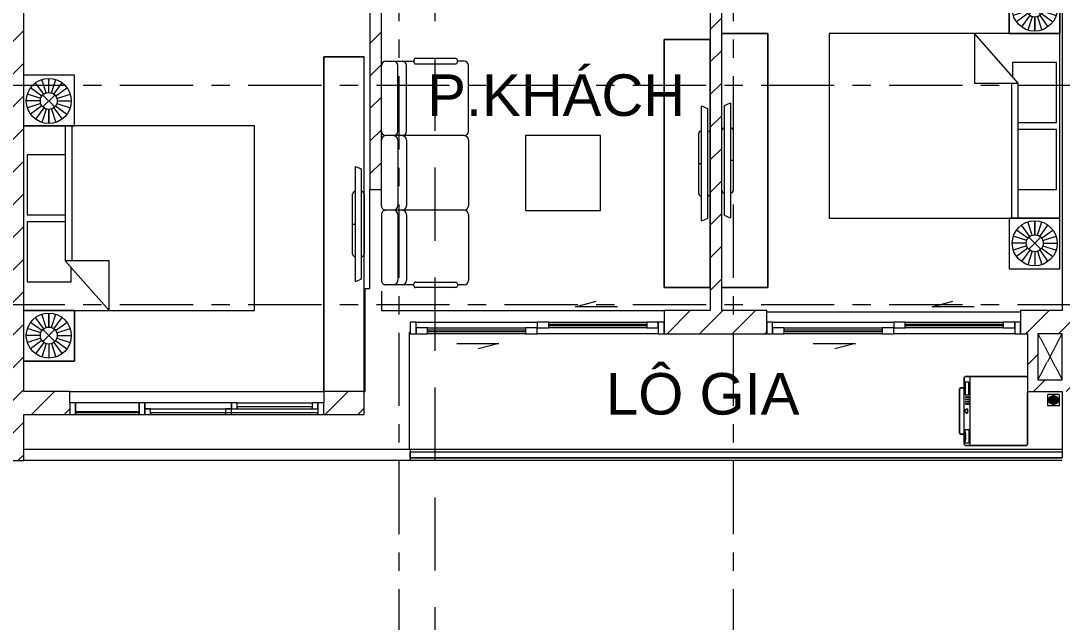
# Model space of a CAD drawing. Header units: millimetres. Extents: x -20144 to 117103, y -11426 to 48263.
# Drawn here: x 13725 to 22751, y 22200 to 27411 of the extents above; entities that cross this region are included whole.
import ezdxf

# ---------------------------------------------------------------- set-up
doc = ezdxf.new("R2010")
doc.units = ezdxf.units.MM
for name, pattern in [('Dash', [6.35, 3.175, -3.175]), ('Dash_2_', [6.35, 3.175, -3.175]), ('Grid Line', [22.225, 12.7, -3.175, 3.175, -3.175]), ('HIDDEN2', [4.7625, 3.175, -1.5875])]:
    doc.linetypes.add(name, pattern=pattern)
for name, color, linetype, lineweight in [('A-DETL-GENF', 31, 'Continuous', 5), ('A-DETL-GENF-HDLN', 161, 'Dash_2_', 5), ('CHU', 181, 'Continuous', 5), ('CUA', 31, 'Continuous', 9), ('HATCH-TUONG', 152, 'Continuous', 9), ('KI-HIEU-1', 151, 'Continuous', 9), ('NET THAY 1', 41, 'Continuous', 5), ('NET-CAT', 3, 'Continuous', 9), ('NET-THAY', 2, 'Continuous', 15), ('THIET BI', 44, 'Continuous', 5), ('THIET-BI', 44, 'Continuous', 5), ('TRUC', 225, 'Continuous', 5)]:
    doc.layers.add(name, color=color, linetype=linetype, lineweight=lineweight)
doc.styles.add('Arial_4', font='arial.ttf', dxfattribs={"height": 360})
pattern_1 = [(45, (0, 0), (-141.4214, 141.4214), [])]

# ---------------------------------------------------------------- blocks, each defined once
blk = doc.blocks.new('CUA LO GIA _LUA_ - CUA LO GIA _LUA_-78615-MẶT BẰNG TẦNG 5 ĐẾN TẦNG 22')
at = {"layer": 'CUA'}
for p, q in [((332.4, 183.9), (511.1, 231.8)), ((697.4, 183.9), (332.4, 183.9)), ((-1050, 100), (-1100, 100)), ((-1100, 100), (-1100, 0)), ((-1050, 0), (-1050, 100)), ((-1050, 100), (0, 100)), ((100, 100), (0, 100)), ((0, 100), (0, 50)), ((100, 50), (100, 100)), ((100, 100), (950, 100)), ((1050, 100), (950, 100)), ((950, 100), (950, 50)), ((1050, 50), (1050, 100)), ((1100, 100), (1050, 100)), ((1050, 100), (1050, 0)), ((1100, 0), (1100, 100)), ((-950, 50), (-1050, 50)), ((-1050, 50), (-1050, 0)), ((-950, 0), (-950, 50)), ((-950, 50), (-100, 50)), ((-100, 30), (-950, 30)), ((-950, 30), (-950, 20)), ((-950, 20), (-100, 20)), ((0, 50), (-100, 50)), ((-100, 50), (-100, 0)), ((-100, 20), (-100, 30)), ((0, 0), (0, 50)), ((0, 50), (100, 50)), ((950, 80), (100, 80)), ((100, 80), (100, 70)), ((100, 70), (950, 70)), ((950, 50), (100, 50)), ((950, 70), (950, 80)), ((950, 50), (1050, 50)), ((-1100, 0), (-1050, 0)), ((-1050, 0), (-950, 0)), ((-100, 0), (-950, 0)), ((-100, 0), (0, 0)), ((1050, 0), (0, 0)), ((1050, 0), (1100, 0)), ((-697.4, -133.9), (-332.4, -133.9)), ((-332.4, -133.9), (-511.1, -181.8))]:
    blk.add_line(p, q, dxfattribs=at)
blk = doc.blocks.new('X-PHONG NGU 2 - X-PHONG NGU 2_Recovery_ 3-60238-MẶT BẰNG TẦNG 5 ĐẾN TẦNG 22')
at = {"layer": 'CUA'}
for p, q in [((-1050, 0), (-1100, 0)), ((-1100, 0), (-1100, -100)), ((-500, 0), (-1050, 0)), ((-1050, 0), (-1050, -75)), ((-1050, -100), (-1050, 0)), ((-500, -75), (-500, 0)), ((-450, 0), (-500, 0)), ((-500, 0), (-500, -100)), ((300, 0), (-450, 0)), ((-450, 0), (-450, -50)), ((-450, -100), (-450, 0)), ((300, -50), (300, 0)), ((350, 0), (300, 0)), ((300, 0), (300, -50)), ((350, -50), (350, 0)), ((350, 0), (1000, 0)), ((1050, 0), (1000, 0)), ((1000, 0), (1000, -50)), ((1100, 0), (1050, 0)), ((1050, 0), (1050, -100)), ((1050, -50), (1050, 0)), ((1100, -100), (1100, 0)), ((-1050, -75), (-500, -75)), ((-500, -85), (-1050, -85)), ((-1050, -85), (-1050, -100)), ((-500, -100), (-500, -85)), ((-450, -50), (300, -50)), ((-400, -50), (-450, -50)), ((-450, -50), (-450, -100)), ((-400, -100), (-400, -50)), ((250, -85), (-400, -85)), ((-400, -85), (-400, -100)), ((300, -50), (250, -50)), ((250, -50), (250, -100)), ((1050, -85), (250, -85)), ((250, -85), (250, -100)), ((250, -100), (250, -85)), ((300, -50), (350, -50)), ((300, -100), (300, -50)), ((1000, -35), (350, -35)), ((350, -35), (350, -50)), ((350, -50), (1000, -50)), ((1000, -50), (1000, -35)), ((1000, -50), (1050, -50)), ((1050, -100), (1050, -85)), ((-1100, -100), (-1050, -100)), ((-1050, -100), (-500, -100)), ((-500, -100), (-450, -100)), ((-450, -100), (-400, -100)), ((-400, -100), (250, -100)), ((250, -100), (1050, -100)), ((250, -100), (300, -100)), ((1050, -100), (1100, -100))]:
    blk.add_line(p, q, dxfattribs=at)
blk = doc.blocks.new('X-GIUONG - X-GIUONG-V55-MẶT BẰNG TẦNG 5 ĐẾN TẦNG 22')
at = {"layer": 'THIET BI', "lineweight": 9}
for p, q in [((-1239, -0.2), (-1239, -439)), ((-1239, -439), (-1239, -0.2)), ((-1059.6, -158.2), (-1131.2, -59.5)), ((-1039.2, -147.8), (-1076.9, -31.8)), ((-1016.6, -144.2), (-1016.6, -22.2)), ((-993.9, -147.8), (-956.3, -31.8)), ((-973.5, -158.2), (-901.9, -59.5)), ((-800, -439), (-800, -0.2)), ((-800, -0.2), (-800, -2000)), ((-800, -0.2), (-800, -439)), ((-800, -0.2), (-800, -2000)), ((-550, -30), (-550, -410)), ((-30, -30), (-550, -30)), ((-30, -360), (-30, -30)), ((30, -30), (30, -360)), ((550, -30), (30, -30)), ((550, -360), (550, -30)), ((800, -0.2), (800, -439)), ((800, -2000), (800, -0.2)), ((800, -0.2), (800, -439)), ((800, -2000), (800, -0.2)), ((973.5, -158.2), (901.9, -59.5)), ((993.9, -147.8), (956.3, -31.8)), ((1016.6, -144.2), (1016.6, -22.2)), ((1039.2, -147.8), (1076.9, -31.8)), ((1059.6, -158.2), (1131.2, -59.5)), ((1239, -439), (1239, -0.2)), ((1239, -439), (1239, -0.2)), ((-1086.1, -194.8), (-1202.1, -157.1)), ((-1075.8, -174.4), (-1174.4, -102.7)), ((-1068.3, -269.1), (-964.8, -165.6)), ((-1068.3, -165.6), (-964.8, -269.1)), ((-957.4, -174.4), (-858.7, -102.7)), ((-947, -194.8), (-831, -157.1)), ((947, -194.8), (831, -157.1)), ((957.4, -174.4), (858.7, -102.7)), ((1068.3, -269.1), (964.8, -165.6)), ((1068.3, -165.6), (964.8, -269.1)), ((1075.8, -174.4), (1174.4, -102.7)), ((1086.1, -194.8), (1202.1, -157.1)), ((-1089.7, -217.4), (-1211.7, -217.4)), ((-1086.1, -240), (-1202.1, -277.7)), ((-1075.8, -260.4), (-1174.4, -332.1)), ((-957.4, -260.4), (-858.7, -332.1)), ((-947, -240), (-831, -277.7)), ((-943.4, -217.4), (-821.4, -217.4)), ((-821.4, -217.4), (-943.4, -217.4)), ((943.4, -217.4), (821.4, -217.4)), ((821.4, -217.4), (943.4, -217.4)), ((947, -240), (831, -277.7)), ((957.4, -260.4), (858.7, -332.1)), ((1075.8, -260.4), (1174.4, -332.1)), ((1086.1, -240), (1202.1, -277.7)), ((1089.7, -217.4), (1211.7, -217.4)), ((-1059.6, -276.6), (-1131.2, -375.2)), ((-1039.2, -287), (-1076.9, -402.9)), ((-1016.6, -290.5), (-1016.6, -412.5)), ((-993.9, -287), (-956.3, -402.9)), ((-973.5, -276.6), (-901.9, -375.2)), ((-370, -360), (-800, -740)), ((-370, -740), (-370, -360)), ((800, -360), (-370, -360)), ((973.5, -276.6), (901.9, -375.2)), ((993.9, -287), (956.3, -402.9)), ((1016.6, -290.5), (1016.6, -412.5)), ((1039.2, -287), (1076.9, -402.9)), ((1059.6, -276.6), (1131.2, -375.2)), ((-1239, -439), (-800, -439)), ((-800, -439), (-1239, -439)), ((-550, -410), (-420, -410)), ((-370, -420), (800, -420)), ((800, -439), (1239, -439)), ((800, -439), (1239, -439)), ((-800, -740), (-370, -740)), ((-800, -2000), (800, -2000)), ((-800, -2000), (800, -2000))]:
    blk.add_line(p, q, dxfattribs=at)
for centre, radius in [((-1016.6, -217.4), 195.1), ((1016.6, -217.4), 195.1), ((-1016.6, -217.4), 73.2), ((1016.6, -217.4), 73.2)]:
    blk.add_circle(centre, radius, dxfattribs=at)
blk = doc.blocks.new('X-GIUONG - X-GIUONG-5800-MẶT BẰNG TẦNG 5 ĐẾN TẦNG 22')
at = {"layer": 'THIET BI', "lineweight": 9}
for p, q in [((-800, 0), (-1239, 0)), ((-1239, 0), (-1239, -439)), ((-1239, 0), (-800, 0)), ((-1239, -439), (-1239, 0)), ((-1059.6, -158.2), (-1131.2, -59.5)), ((-1039.2, -147.8), (-1076.9, -31.8)), ((-1016.6, -144.2), (-1016.6, -22.2)), ((-993.9, -147.8), (-956.3, -31.8)), ((-973.5, -158.2), (-901.9, -59.5)), ((-800, -439), (-800, 0)), ((800, 0), (-800, 0)), ((-800, 0), (-800, -2000)), ((800, 0), (-800, 0)), ((-800, 0), (-800, -439)), ((-800, 0), (-800, -2000)), ((-550, -30), (-550, -410)), ((-30, -30), (-550, -30)), ((-30, -360), (-30, -30)), ((30, -30), (30, -360)), ((550, -30), (30, -30)), ((550, -360), (550, -30)), ((1239, 0), (800, 0)), ((800, 0), (800, -439)), ((800, -2000), (800, 0)), ((1239, 0), (800, 0)), ((800, 0), (800, -439)), ((800, -2000), (800, 0)), ((973.5, -158.2), (901.9, -59.5)), ((993.9, -147.8), (956.3, -31.8)), ((1016.6, -144.2), (1016.6, -22.2)), ((1039.2, -147.8), (1076.9, -31.8)), ((1059.6, -158.2), (1131.2, -59.5)), ((1239, -439), (1239, 0)), ((1239, -439), (1239, 0)), ((-1086.1, -194.8), (-1202.1, -157.1)), ((-1075.8, -174.4), (-1174.4, -102.7)), ((-1068.3, -269.1), (-964.8, -165.6)), ((-1068.3, -165.6), (-964.8, -269.1)), ((-957.4, -174.4), (-858.7, -102.7)), ((-947, -194.8), (-831, -157.1)), ((947, -194.8), (831, -157.1)), ((957.4, -174.4), (858.7, -102.7)), ((1068.3, -269.1), (964.8, -165.6)), ((1068.3, -165.6), (964.8, -269.1)), ((1075.8, -174.4), (1174.4, -102.7)), ((1086.1, -194.8), (1202.1, -157.1)), ((-1089.7, -217.4), (-1211.7, -217.4)), ((-1086.1, -240), (-1202.1, -277.7)), ((-1075.8, -260.4), (-1174.4, -332.1)), ((-957.4, -260.4), (-858.7, -332.1)), ((-947, -240), (-831, -277.7)), ((-943.4, -217.4), (-821.4, -217.4)), ((-821.4, -217.4), (-943.4, -217.4)), ((943.4, -217.4), (821.4, -217.4)), ((821.4, -217.4), (943.4, -217.4)), ((947, -240), (831, -277.7)), ((957.4, -260.4), (858.7, -332.1)), ((1075.8, -260.4), (1174.4, -332.1)), ((1086.1, -240), (1202.1, -277.7)), ((1089.7, -217.4), (1211.7, -217.4)), ((-1059.6, -276.6), (-1131.2, -375.2)), ((-1039.2, -287), (-1076.9, -402.9)), ((-1016.6, -290.5), (-1016.6, -412.5)), ((-993.9, -287), (-956.3, -402.9)), ((-973.5, -276.6), (-901.9, -375.2)), ((-370, -360), (-800, -740)), ((-370, -740), (-370, -360)), ((800, -360), (-370, -360)), ((973.5, -276.6), (901.9, -375.2)), ((993.9, -287), (956.3, -402.9)), ((1016.6, -290.5), (1016.6, -412.5)), ((1039.2, -287), (1076.9, -402.9)), ((1059.6, -276.6), (1131.2, -375.2)), ((-1239, -439), (-800, -439)), ((-800, -439), (-1239, -439)), ((-550, -410), (-420, -410)), ((-370, -420), (800, -420)), ((800, -439), (1239, -439)), ((800, -439), (1239, -439)), ((-800, -740), (-370, -740)), ((-800, -2000), (800, -2000)), ((-800, -2000), (800, -2000))]:
    blk.add_line(p, q, dxfattribs=at)
for centre, radius in [((-1016.6, -217.4), 195.1), ((1016.6, -217.4), 195.1), ((-1016.6, -217.4), 73.2), ((1016.6, -217.4), 73.2)]:
    blk.add_circle(centre, radius, dxfattribs=at)
blk = doc.blocks.new('X-SOFA - X-SOFA-V56-MẶT BẰNG TẦNG 5 ĐẾN TẦNG 22')
at = {"layer": 'THIET BI', "lineweight": 9}
for p, q in [((-644.3, 992.8), (-295.7, 992.8)), ((-753.8, 360.8), (-753.8, 931.5)), ((-716.2, 969.2), (-658.4, 969.2)), ((-658.4, 959.8), (-658.4, 978.7)), ((-295.7, 945.7), (-644.3, 945.7)), ((-281.5, 978.7), (-281.5, 959.8)), ((-281.5, 969.2), (-103.7, 969.2)), ((-216.7, 360.8), (-216.7, 931.5)), ((-141.3, 360.8), (-141.3, 931.5)), ((-103.7, 969.2), (-37.7, 969.2)), ((0, 360.8), (0, 931.5)), ((-1250, 325), (-1900, 325)), ((-1900, 325), (-1900, -325)), ((-1900, 325), (-1900, -325)), ((-1250, 325), (-1900, 325)), ((-1250, -325), (-1250, 325)), ((-1250, -325), (-1250, 325)), ((-753.8, -285.4), (-753.8, 285.4)), ((-716.2, 323.1), (-103.7, 323.1)), ((-216.7, -285.4), (-216.7, 285.4)), ((-141.3, -285.4), (-141.3, 285.4)), ((-103.7, 323.1), (-37.7, 323.1)), ((0, 285.4), (0, 142.9)), ((-1900, -325), (-1250, -325)), ((-1900, -325), (-1250, -325)), ((-753.8, -360.8), (-753.8, -931.5)), ((-716.2, -323.1), (-37.7, -323.1)), ((-216.7, -360.8), (-216.7, -931.5)), ((-141.3, -360.8), (-141.3, -931.5)), ((-716.2, -969.2), (-658.4, -969.2)), ((-658.4, -959.8), (-658.4, -978.7)), ((-295.7, -945.7), (-644.3, -945.7)), ((-281.5, -978.7), (-281.5, -959.8)), ((-103.7, -969.2), (-281.5, -969.2)), ((-37.7, -969.2), (-103.7, -969.2)), ((-644.3, -992.8), (-295.7, -992.8))]:
    blk.add_line(p, q, dxfattribs=at)
for centre, radius, start, end in [((-644.3, 978.7), 14.1, 90, 180), ((-295.7, 978.7), 14.1, 360, 90), ((-716.2, 931.5), 37.7, 90, 180), ((-644.3, 959.8), 14.1, 180, 270), ((-295.7, 959.8), 14.1, 270, 0), ((-179, 931.5), 37.7, 90, 180), ((-103.7, 931.5), 37.7, 90, 180), ((-37.7, 931.5), 37.7, 360, 90), ((-716.2, 360.8), 37.7, 180, 270), ((-716.2, 285.4), 37.7, 90, 180), ((-179, 360.8), 37.7, 180, 270), ((-179, 285.4), 37.7, 90, 180), ((-103.7, 360.8), 37.7, 180, 270), ((-103.7, 285.4), 37.7, 90, 180), ((-37.7, 360.8), 37.7, 270, 0), ((-37.7, 285.4), 37.7, 360, 90), ((-716.2, -285.4), 37.7, 180, 270), ((-716.2, -360.8), 37.7, 90, 180), ((-179, -285.4), 37.7, 180, 270), ((-179, -360.8), 37.7, 90, 180), ((-103.7, -285.4), 37.7, 180, 270), ((-103.7, -360.8), 37.7, 90, 180), ((-37.7, -285.4), 37.7, 270, 359.36132), ((-37.7, -360.8), 37.7, 0.63868, 90), ((-716.2, -931.5), 37.7, 180, 270), ((-644.3, -959.8), 14.1, 90, 180), ((-644.3, -978.7), 14.1, 180, 270), ((-295.7, -959.8), 14.1, 360, 90), ((-295.7, -978.7), 14.1, 270, 0), ((-179, -931.5), 37.7, 180, 270), ((-103.7, -931.5), 37.7, 180, 270), ((-37.7, -931.5), 37.7, 270, 359.36132)]:
    blk.add_arc(centre, radius, start, end, dxfattribs=at)
blk = doc.blocks.new('X-TV - X-TV-216430-MẶT BẰNG TẦNG 5 ĐẾN TẦNG 22')
at = {"layer": 'THIET BI', "lineweight": 9}
for p, q in [((2150, 400), (0, 400)), ((0, 400), (0, 0)), ((0, 400), (2150, 400)), ((0, 0), (0, 400)), ((2150, 0), (2150, 400)), ((2150, 400), (2150, 0)), ((815, 100), (1335, 100)), ((1075, 100), (1075, 75)), ((575, 75), (1575, 75)), ((597.5, 25), (575, 75)), ((1552.5, 25), (597.5, 25)), ((1575, 75), (1552.5, 25)), ((0, 0), (2150, 0)), ((1335, 0), (815, 0))]:
    blk.add_line(p, q, dxfattribs=at)
for centre, start_param, end_param in [((815, 75), 0, 1.570796), ((1335, 75), 4.712389, 6.283185), ((815, 25), 1.570796, 3.141593), ((1335, 25), 3.141593, 4.712389)]:
    blk.add_ellipse(centre, major_axis=(0, 25), ratio=0.9, start_param=start_param, end_param=end_param, dxfattribs=at)
blk = doc.blocks.new('X-TV - X-TV-216431-MẶT BẰNG TẦNG 5 ĐẾN TẦNG 22')
at = {"layer": 'THIET BI', "lineweight": 9}
for p, q in [((2200, 400), (0, 400)), ((0, 400), (0, 0.2)), ((0, 400), (2200, 400)), ((0, 0.2), (0, 400)), ((2200, 0.2), (2200, 400)), ((2200, 400), (2200, 0.2)), ((840, 100), (1360, 100)), ((1100, 100), (1100, 75)), ((600, 75), (1600, 75)), ((622.5, 25), (600, 75)), ((1577.5, 25), (622.5, 25)), ((1600, 75), (1577.5, 25))]:
    blk.add_line(p, q, dxfattribs=at)
for centre, start_param, end_param in [((840, 75), 0, 1.570796), ((1360, 75), 4.712389, 6.283185), ((840, 25), 1.570796, 3.124842), ((1360, 25), 3.158343, 4.712389)]:
    blk.add_ellipse(centre, major_axis=(0, 25), ratio=0.9, start_param=start_param, end_param=end_param, dxfattribs=at)
blk = doc.blocks.new('X-TV - X-TV-216432-MẶT BẰNG TẦNG 5 ĐẾN TẦNG 22')
at = {"layer": 'THIET BI', "lineweight": 9}
for p, q in [((2899.9, 350), (0, 350)), ((0, 350), (2899.9, 350)), ((2899.9, 0), (2899.9, 350)), ((2899.9, 350), (2899.9, 0)), ((1189.9, 100), (1709.9, 100)), ((1449.9, 100), (1449.9, 75)), ((949.9, 75), (1949.9, 75)), ((972.4, 25), (949.9, 75)), ((1927.4, 25), (972.4, 25)), ((1949.9, 75), (1927.4, 25)), ((0, 0), (2899.9, 0)), ((1709.9, 0), (1189.9, 0))]:
    blk.add_line(p, q, dxfattribs=at)
for centre, start_param, end_param in [((1189.9, 75), 0, 1.570796), ((1709.9, 75), 4.712389, 6.283185), ((1189.9, 25), 1.570796, 3.141593), ((1709.9, 25), 3.141593, 4.712389)]:
    blk.add_ellipse(centre, major_axis=(0, 25), ratio=0.9, start_param=start_param, end_param=end_param, dxfattribs=at)
blk = doc.blocks.new('Top Rail Type - Top Rail_Internal_-216692-MẶT BẰNG TẦNG 5 ĐẾN TẦNG 22')
at = {"layer": 'NET THAY 1', "lineweight": 9}
for p, q in [((17100.5, 23624.9), (17100.5, 23674.9)), ((17100.5, 23674.9), (22750.5, 23674.9)), ((22750.5, 23674.9), (22750.5, 23624.9)), ((22750.5, 23624.9), (17100.5, 23624.9))]:
    blk.add_line(p, q, dxfattribs=at)
blk = doc.blocks.new('Top Rail Type - Top Rail_Internal_-V61-MẶT BẰNG TẦNG 5 ĐẾN TẦNG 22')
at = {"layer": 'NET THAY 1', "lineweight": 9}
for p, q in [((17100.5, 23674.9), (17100.5, 23624.9)), ((17100.5, 23674.9), (22750.5, 23674.9)), ((22750.5, 23674.9), (22750.5, 23624.9)), ((17100.5, 23624.9), (22750.5, 23624.9))]:
    blk.add_line(p, q, dxfattribs=at)
blk = doc.blocks.new('X-MAY GIAT - X-MAY GIAT-V62-MẶT BẰNG TẦNG 5 ĐẾN TẦNG 22')
at = {"layer": 'THIET BI', "lineweight": 9}
for p, q in [((-290, 0), (-300, -10)), ((-300, -10), (-290, 0)), ((290, 0), (-170, 0)), ((-170, 0), (290, 0)), ((300, -10), (290, 0)), ((290, 0), (300, -10)), ((-300, -10), (-300, -540)), ((-300, -540), (-300, -10)), ((300, -540), (300, -10)), ((300, -10), (300, -540)), ((-300, -490), (-290, -500)), ((-300, -540), (-290, -550)), ((-290, -550), (-300, -540)), ((-290, -500), (290, -500)), ((-250, -510), (-250, -540)), ((-140, -510), (-250, -510)), ((-250, -540), (-140, -540)), ((-140, -540), (-140, -510)), ((-20, -530), (-20, -525)), ((0, -520), (0, -525)), ((20, -530), (20, -525)), ((160, -510), (280, -510)), ((160, -540), (160, -510)), ((180, -540), (160, -540)), ((280, -540), (260, -540)), ((280, -510), (280, -540)), ((290, -500), (300, -490)), ((290, -550), (300, -540)), ((300, -540), (290, -550)), ((-290, -550), (-190, -550)), ((-190, -550), (-290, -550)), ((-190, -550), (-200, -560)), ((-200, -560), (-190, -550)), ((-200, -560), (-200, -580)), ((-200, -580), (-200, -560)), ((-200, -580), (-190, -590)), ((-190, -590), (-200, -580)), ((190, -550), (-190, -550)), ((-190, -590), (190, -590)), ((190, -590), (-190, -590)), ((200, -560), (190, -550)), ((190, -550), (290, -550)), ((190, -550), (200, -560)), ((290, -550), (190, -550)), ((190, -590), (200, -580)), ((200, -580), (190, -590)), ((200, -580), (200, -560)), ((200, -560), (200, -580))]:
    blk.add_line(p, q, dxfattribs=at)
blk.add_arc((220, -697.5), 162.5, 75.74997, 104.25003, dxfattribs=at)
for centre, major_axis in [((-120, -512.5), (5, 0)), ((-120, -522.5), (5, 0)), ((-120, -532.5), (5, 0)), ((-100, -512.5), (5, 0)), ((-100, -522.5), (5, 0)), ((-100, -532.5), (5, 0)), ((-80, -512.5), (5, 0)), ((-80, -522.5), (5, 0)), ((-80, -532.5), (5, 0)), ((-60, -512.5), (-5, 0)), ((-60, -522.5), (-5, 0)), ((-60, -532.5), (-5, 0)), ((0, -530), (-20, 0))]:
    blk.add_ellipse(centre, major_axis=major_axis, ratio=0.5, dxfattribs=at)
blk.add_ellipse((0, -525), major_axis=(-20, 0), ratio=0.5, start_param=3.141593, end_param=6.283185, dxfattribs=at)
blk = doc.blocks.new('X-PHEU - X-PHEU-5809-MẶT BẰNG TẦNG 5 ĐẾN TẦNG 22')
at = {"layer": 'THIET-BI', "lineweight": 9}
for p, q in [((25, 29), (25, 121)), ((29, 125), (121, 125)), ((42.5, 90.5), (42.5, 59.5)), ((47.5, 51.8), (47.5, 98.2)), ((52.5, 103.1), (52.5, 46.9)), ((57.5, 43.5), (57.5, 106.5)), ((62.5, 108.8), (62.5, 41.2)), ((67.5, 39.8), (67.5, 110.2)), ((72.5, 110.9), (72.5, 78.1)), ((77.5, 78.1), (77.5, 110.9)), ((82.5, 110.2), (82.5, 39.8)), ((87.5, 41.2), (87.5, 108.8)), ((92.5, 106.5), (92.5, 43.5)), ((97.5, 46.9), (97.5, 103.1)), ((102.5, 98.2), (102.5, 51.8)), ((107.5, 59.5), (107.5, 90.5)), ((125, 121), (125, 29)), ((121, 25), (29, 25)), ((72.5, 71.9), (72.5, 39.1)), ((77.5, 39.1), (77.5, 71.9))]:
    blk.add_line(p, q, dxfattribs=at)
blk.add_circle((75, 75), 40, dxfattribs=at)
for centre, radius, start, end in [((29, 121), 4, 90, 180), ((75, 75), 36, 139.80824, 154.52563), ((75, 75), 36, 119.0853, 128.68219), ((75, 75), 36, 102.0247, 110.31751), ((75, 75), 36, 90, 93.98208), ((75, 75), 36, 86.01792, 90), ((75, 75), 36, 69.68249, 77.9753), ((75, 75), 36, 51.31781, 60.9147), ((75, 75), 36, 25.47437, 40.19176), ((121, 121), 4, 0, 90), ((29, 29), 4, 180, 270), ((75, 75), 36, 205.47437, 220.19176), ((75, 75), 36, 231.31781, 240.9147), ((75, 75), 36, 249.68249, 257.9753), ((75, 75), 4, 128.68219, 231.31781), ((75, 75), 36, 266.01792, 270), ((75, 75), 36, 270, 273.98208), ((75, 75), 4, 308.68219, 51.31781), ((75, 75), 36, 282.0247, 290.31751), ((75, 75), 36, 299.0853, 308.68219), ((75, 75), 36, 319.80824, 334.52563), ((121, 29), 4, 270, 360)]:
    blk.add_arc(centre, radius, start, end, dxfattribs=at)
blk = doc.blocks.new('Family1 - Family1-234806-MẶT BẰNG TẦNG 5 ĐẾN TẦNG 22')
at = {"layer": 'A-DETL-GENF', "lineweight": 9}
for p, q in [((210, 400), (0, 400)), ((0, 400), (0, 0)), ((210, 0), (210, 400)), ((0, 0), (210, 0))]:
    blk.add_line(p, q, dxfattribs=at)
at = {"layer": 'A-DETL-GENF-HDLN', "linetype": 'Dash', "lineweight": 9}
for p, q in [((0, 400), (210, 0.8)), ((0, 0), (210, 399.2))]:
    blk.add_line(p, q, dxfattribs=at)

msp = doc.modelspace()

# ---------------------------------------------------------------- hatches: boundary and pattern name
at = {"layer": 'HATCH-TUONG'}
h = msp.add_hatch(dxfattribs=at)
h.set_pattern_fill('FP_2', color=256, style=0, pattern_type=2)
h.set_pattern_definition(pattern_1)
h.paths.add_polyline_path([(13550.5, 24200), (13750.5, 24200), (13750.5, 31099.9), (13550.5, 31099.9), (13550.5, 27738.6)], flags=0)
h = msp.add_hatch(dxfattribs=at)
h.set_pattern_fill('FP_2', color=256, style=0, pattern_type=2)
h.set_pattern_definition(pattern_1)
h.paths.add_polyline_path([(16750.5, 25949.9), (16850.5, 25949.9), (16850.5, 27679.9), (16750.5, 27679.9)], flags=0)
h.paths.add_polyline_path([(16850.5, 28579.9), (16850.5, 28919.9), (16750.5, 28919.9), (16750.5, 28579.9)], flags=0)
h.paths.add_polyline_path([(16850.5, 29669.9), (16850.5, 31099.9), (16750.5, 31099.9), (16750.5, 29669.9)], flags=0)
h = msp.add_hatch(dxfattribs=at)
h.set_pattern_fill('FP_2', color=256, style=0, pattern_type=2)
h.set_pattern_definition(pattern_1)
h.paths.add_polyline_path([(19800.5, 24899.9), (19800.5, 28699.9), (19700.5, 28699.9), (19700.5, 24899.9)], flags=0)
h = msp.add_hatch(dxfattribs=at)
h.set_pattern_fill('FP_2', color=256, style=0, pattern_type=2)
h.set_pattern_definition(pattern_1)
h.paths.add_polyline_path([(22450.5, 24699.9), (22450.5, 24899.9), (22390.5, 24899.9), (22390.5, 24699.9)], flags=0)
h.paths.add_polyline_path([(20190.5, 24699.9), (20190.5, 24899.9), (19300.5, 24899.9), (19300.5, 24699.9)], flags=0)
h = msp.add_hatch(dxfattribs=at)
h.set_pattern_fill('FP_2', color=256, style=0, pattern_type=2)
h.set_pattern_definition(pattern_1)
h.paths.add_polyline_path([(22540.5, 24299.9), (22540.5, 24699.9), (22550.5, 24699.9), (22550.5, 24899.9), (22450.5, 24899.9), (22450.5, 24299.9)], flags=0)
h = msp.add_hatch(dxfattribs=at)
h.set_pattern_fill('FP_2', color=256, style=0, pattern_type=2)
h.set_pattern_definition(pattern_1)
h.paths.add_polyline_path([(22895.1, 24699.9), (22950.5, 24699.9), (22950.5, 24899.9), (22550.5, 24899.9), (22550.5, 24699.9), (22750.5, 24699.9)], flags=0)
h = msp.add_hatch(dxfattribs=at)
h.set_pattern_fill('FP_2', color=256, style=0, pattern_type=2)
h.set_pattern_definition(pattern_1)
h.paths.add_polyline_path([(22950.5, 24199.9), (22950.5, 24299.9), (22450.5, 24299.9), (22450.5, 24199.9), (22895.1, 24199.9)], flags=0)
h = msp.add_hatch(dxfattribs=at)
h.set_pattern_fill('FP_2', color=256, style=0, pattern_type=2)
h.set_pattern_definition(pattern_1)
h.paths.add_polyline_path([(13550.5, 23599.9), (13750.5, 23599.9), (13750.5, 24199.9), (13550.5, 24199.9), (13550.5, 23999.9)], flags=0)
h = msp.add_hatch(dxfattribs=at)
h.set_pattern_fill('FP_2', color=256, style=0, pattern_type=2)
h.set_pattern_definition(pattern_1)
h.paths.add_polyline_path([(16700.5, 24000), (16700.5, 24200), (16350.5, 24200), (16350.5, 24000)], flags=0)
h.paths.add_polyline_path([(14150.5, 24000), (14150.5, 24200), (13750.5, 24200), (13750.5, 24000), (14069.5, 24000)], flags=0)

# ---------------------------------------------------------------- linework, layer by layer
at = {"layer": 'KI-HIEU-1', "linetype": 'HIDDEN2', "ltscale": 200}
msp.add_line((17315.5, -7833.5), (17315.5, 45196.8), dxfattribs=at)
at = {"layer": 'NET-CAT'}
for p, q in [((13750.5, 24200), (13750.5, 28699.9)), ((19700.5, 28699.9), (19700.5, 24899.9)), ((19800.5, 24899.9), (19800.5, 28699.9)), ((22750.5, 28699.9), (22750.5, 24899.9)), ((16750.5, 27679.9), (16750.5, 25949.9)), ((16850.5, 25949.9), (16850.5, 27679.9)), ((16750.5, 25949.9), (16850.5, 25949.9)), ((19700.5, 24899.9), (19300.5, 24899.9)), ((19300.5, 24899.9), (19300.5, 24699.9)), ((20190.5, 24899.9), (19800.5, 24899.9)), ((20190.5, 24699.9), (20190.5, 24899.9)), ((22450.5, 24899.9), (22390.5, 24899.9)), ((22390.5, 24899.9), (22390.5, 24699.9)), ((22550.5, 24899.9), (22450.5, 24899.9)), ((22750.5, 24899.9), (22550.5, 24899.9)), ((19300.5, 24699.9), (20190.5, 24699.9)), ((22390.5, 24699.9), (22450.5, 24699.9)), ((22450.5, 24699.9), (22450.5, 24299.9)), ((22450.5, 24299.9), (22450.5, 24199.9)), ((14150.5, 24200), (13750.5, 24200)), ((14150.5, 24100), (14150.5, 24200)), ((16700.5, 24200), (16350.5, 24200)), ((16350.5, 24200), (16350.5, 24100)), ((16700.5, 24000), (16700.5, 24200)), ((22450.5, 24199.9), (22750.5, 24199.9)), ((22750.5, 24199.9), (22750.5, 23649.9)), ((13750.5, 24000), (14150.5, 24000)), ((13750.5, 23599.9), (13750.5, 24000)), ((16350.5, 24000), (16700.5, 24000)), ((13550.5, 23599.9), (13750.5, 23599.9))]:
    msp.add_line(p, q, dxfattribs=at)
at = {"layer": 'NET-THAY', "lineweight": 9}
for p, q in [((16750.5, 25090.1), (16750.5, 25949.9)), ((16710.5, 24200), (16710.5, 25090.1)), ((16710.5, 25090.1), (16750.5, 25090.1)), ((16850.5, 25068.6), (16850.5, 24899.9)), ((16850.5, 24899.9), (19300.5, 24899.9)), ((20190.5, 24890), (22390.5, 24890)), ((17090.5, 24709.9), (17090.5, 23699.9)), ((17100.5, 24709.9), (17090.5, 24709.9)), ((14150.5, 24200), (16350.5, 24200)), ((16700.5, 24200), (16710.5, 24200)), ((13750.5, 23699.9), (17100.5, 23699.9)), ((17100.5, 23699.9), (22750.5, 23699.9)), ((17100.5, 23699.9), (17100.5, 23674.9)), ((17100.5, 23599.9), (13750.5, 23599.9)), ((17100.5, 23624.9), (17100.5, 23599.9)), ((22750.5, 23599.9), (17100.5, 23599.9))]:
    msp.add_line(p, q, dxfattribs=at)
at = {"layer": 'TRUC', "linetype": 'Grid Line', "ltscale": 50}
for p, q in [((17000.5, 43599.9), (17000.5, -4500.1)), ((19900.5, 43599.9), (19900.5, -4500.1)), ((43000.5, 26849.9), (-12092.4, 26849.9)), ((43000.5, 24949.9), (-14407, 24949.9))]:
    msp.add_line(p, q, dxfattribs=at)

# ---------------------------------------------------------------- block references
at = {"lineweight": 9}
for name, p, rotation in [('X-GIUONG - X-GIUONG-5800-MẶT BẰNG TẦNG 5 ĐẾN TẦNG 22', (22730.1, 26499.9), 270), ('X-TV - X-TV-216431-MẶT BẰNG TẦNG 5 ĐẾN TẦNG 22', (19800.3, 27300.1), 270), ('X-TV - X-TV-216430-MẶT BẰNG TẦNG 5 ĐẾN TẦNG 22', (19700.3, 25100.1), 90), ('X-TV - X-TV-216432-MẶT BẰNG TẦNG 5 ĐẾN TẦNG 22', (16700.5, 24200), 90), ('X-SOFA - X-SOFA-V56-MẶT BẰNG TẦNG 5 ĐẾN TẦNG 22', (16850.4, 26092.8), 180), ('X-GIUONG - X-GIUONG-V55-MẶT BẰNG TẦNG 5 ĐẾN TẦNG 22', (13750.3, 25699.9), 90), ('CUA LO GIA _LUA_ - CUA LO GIA _LUA_-78615-MẶT BẰNG TẦNG 5 ĐẾN TẦNG 22', (18200.5, 24799.9), 180), ('CUA LO GIA _LUA_ - CUA LO GIA _LUA_-78615-MẶT BẰNG TẦNG 5 ĐẾN TẦNG 22', (21290.5, 24799.9), 180), ('X-MAY GIAT - X-MAY GIAT-V62-MẶT BẰNG TẦNG 5 ĐẾN TẦNG 22', (22450.5, 24029.9), 270), ('X-PHEU - X-PHEU-5809-MẶT BẰNG TẦNG 5 ĐẾN TẦNG 22', (22750.5, 24199.9), 180)]:
    msp.add_blockref(name, p, dxfattribs=dict(at, rotation=rotation))
for name, p in [('Family1 - Family1-234806-MẶT BẰNG TẦNG 5 ĐẾN TẦNG 22', (22540.5, 24299.9)), ('X-PHONG NGU 2 - X-PHONG NGU 2_Recovery_ 3-60238-MẶT BẰNG TẦNG 5 ĐẾN TẦNG 22', (15250.5, 24100)), ('Top Rail Type - Top Rail_Internal_-216692-MẶT BẰNG TẦNG 5 ĐẾN TẦNG 22', (0, 0)), ('Top Rail Type - Top Rail_Internal_-V61-MẶT BẰNG TẦNG 5 ĐẾN TẦNG 22', (0, 0))]:
    msp.add_blockref(name, p, dxfattribs=at)

# ---------------------------------------------------------------- texts
at = {"layer": 'CHU', "color": 7, "lineweight": 30, "char_height": 360, "attachment_point": 1, "line_spacing_factor": 0.936439, "style": 'Arial_4'}
for s, insert, width in [('\\pt2540,5080,7620,10160,12700,15240,17780,20320,22860,25400,27940,30480,33020,35560,38100,40640,43180,45720,48260,50800,53340,55880,58420,60960,63500,66040,68580,71120,73660,76200,78740,81280;P.KHÁCH', (17247.8, 26946.9), 2232.1), ('\\pt2540,5080,7620,10160,12700,15240,17780,20320,22860,25400,27940,30480,33020,35560,38100,40640,43180,45720,48260,50800,53340,55880,58420,60960,63500,66040,68580,71120,73660,76200,78740,81280;LÔ GIA', (18796.7, 24358.6), 1656.4)]:
    msp.add_mtext(s, dxfattribs=dict(at, insert=insert, width=width))

doc.saveas('drawing.dxf')
